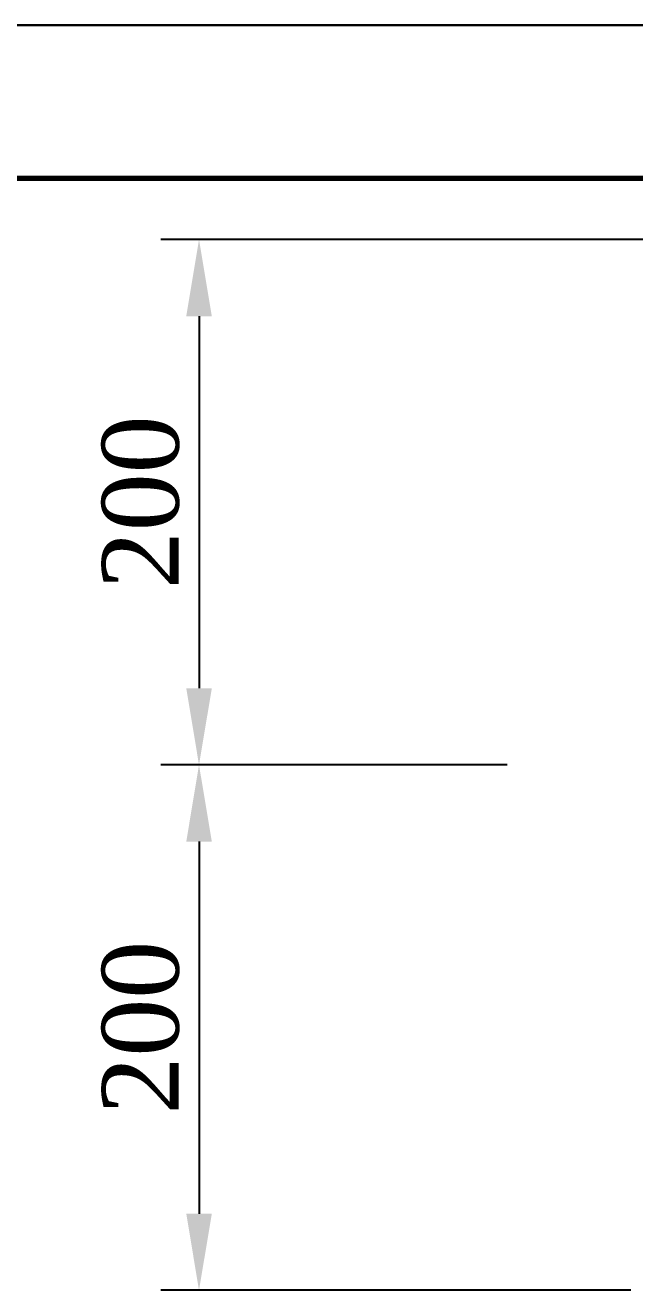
# Model space of a CAD drawing. Header units: millimetres. Extents: x 2174 to 9129, y 1758 to 2055.
# Drawn here: x 6655.04 to 6674.91, y 2014.14 to 2055.4 of the extents above; entities that cross this region are included whole.
import ezdxf

# ---------------------------------------------------------------- set-up
doc = ezdxf.new("R2010")
doc.units = ezdxf.units.MM
doc.layers.add('П', color=7, linetype='Continuous')
doc.layers.add('Чертеж', color=7, linetype='Continuous')
doc.styles.get("Standard").update_dxf_attribs({"font": 'Arial.ttf'})
doc.dimstyles.new('ISO-25', dxfattribs={"dimtxt": 2.5, "dimasz": 2.5, "dimexe": 1.25, "dimexo": 0.625, "dimtad": 1, "dimtxsty": 'Standard', "dimcen": 2.5, "dimadec": 0, "dimazin": 0, "dimtfac": 1, "dimtmove": 0, "dimatfit": 3, "dimfxl": 1, "dimarcsym": 0})

# ---------------------------------------------------------------- blocks, each defined once
blk = doc.blocks.new('*D51')
at = {"color": 0, "lineweight": -2, "transparency": 16777216}
for p, q in [((6675.21, 2048.411), (6659.456, 2048.411)), ((6660.706, 2045.911), (6660.706, 2033.779)), ((6670.755, 2031.279), (6659.456, 2031.279))]:
    blk.add_line(p, q, dxfattribs=at)
at = {"color": 0, "transparency": 16777216}
for points in [[(6660.29, 2045.911), (6661.123, 2045.911), (6660.706, 2048.411)], [(6660.29, 2033.779), (6661.123, 2033.779), (6660.706, 2031.279)]]:
    blk.add_solid(points, dxfattribs=at)
at = {"layer": 'Defpoints', "color": 0, "transparency": 16777216}
for p in [(6675.835, 2048.411), (6660.706, 2031.279), (6671.38, 2031.279)]:
    blk.add_point(p, dxfattribs=at)
at = {"color": 0, "transparency": 16777216, "insert": (6658.81, 2039.845), "char_height": 2.5, "attachment_point": 5, "rotation": 90}
blk.add_mtext('{\\fTimes New Roman|b0|i0|c204|p18;200}', dxfattribs=at)
blk = doc.blocks.new('*D49')
at = {"color": 0, "lineweight": -2, "transparency": 16777216}
for p, q in [((6670.755, 2031.279), (6659.456, 2031.279)), ((6660.706, 2028.779), (6660.706, 2016.647)), ((6674.781, 2014.147), (6659.456, 2014.147))]:
    blk.add_line(p, q, dxfattribs=at)
at = {"color": 0, "transparency": 16777216}
for points in [[(6660.29, 2028.779), (6661.123, 2028.779), (6660.706, 2031.279)], [(6660.29, 2016.647), (6661.123, 2016.647), (6660.706, 2014.147)]]:
    blk.add_solid(points, dxfattribs=at)
at = {"layer": 'Defpoints', "color": 0, "transparency": 16777216}
for p in [(6671.38, 2031.279), (6660.706, 2014.147), (6675.406, 2014.147)]:
    blk.add_point(p, dxfattribs=at)
at = {"color": 0, "transparency": 16777216, "insert": (6658.81, 2022.713), "char_height": 2.5, "attachment_point": 5, "rotation": 90}
blk.add_mtext('{\\fTimes New Roman|b0|i0|c204|p18;200}', dxfattribs=at)

msp = doc.modelspace()

# ---------------------------------------------------------------- linework, layer by layer
at = {"layer": 'П', "linetype": 'Continuous', "lineweight": 30}
for points in [[(6583.703, 1758.4), (6793.703, 1758.4), (6793.703, 2055.4), (6583.703, 2055.4)], [(6583.703, 2055.4), (6793.703, 2055.4), (6793.703, 1758.4), (6583.703, 1758.4)]]:
    msp.add_lwpolyline(points, close=True, dxfattribs=at)
at = {"layer": 'Чертеж', "linetype": 'Continuous', "lineweight": 70}
msp.add_lwpolyline([(6603.703, 1763.4), (6788.703, 1763.4), (6788.703, 2050.4), (6603.703, 2050.4)], close=True, dxfattribs=at)

# ---------------------------------------------------------------- dimensions: what is measured, and where the dimension line sits
at = {"color": 0}
dim = msp.add_linear_dim(base=(6660.706, 2031.279), p1=(6675.835, 2048.411), p2=(6671.38, 2031.279), angle=90, text='{\\fTimes New Roman|b0|i0|c204|p18;200}', dimstyle='ISO-25', dxfattribs=at)
dim.commit()
dim.dimension.update_dxf_attribs({"geometry": '*D51', "text_midpoint": (6658.81, 2039.845)})
dim = msp.add_linear_dim(base=(6660.706, 2014.147), p1=(6671.38, 2031.279), p2=(6675.406, 2014.147), angle=90, text='{\\fTimes New Roman|b0|i0|c204|p18;200}', dimstyle='ISO-25', override={"dimtmove": 1}, dxfattribs=at)
dim.commit()
dim.dimension.update_dxf_attribs({"geometry": '*D49', "text_midpoint": (6658.81, 2022.713)})

doc.saveas('drawing.dxf')
